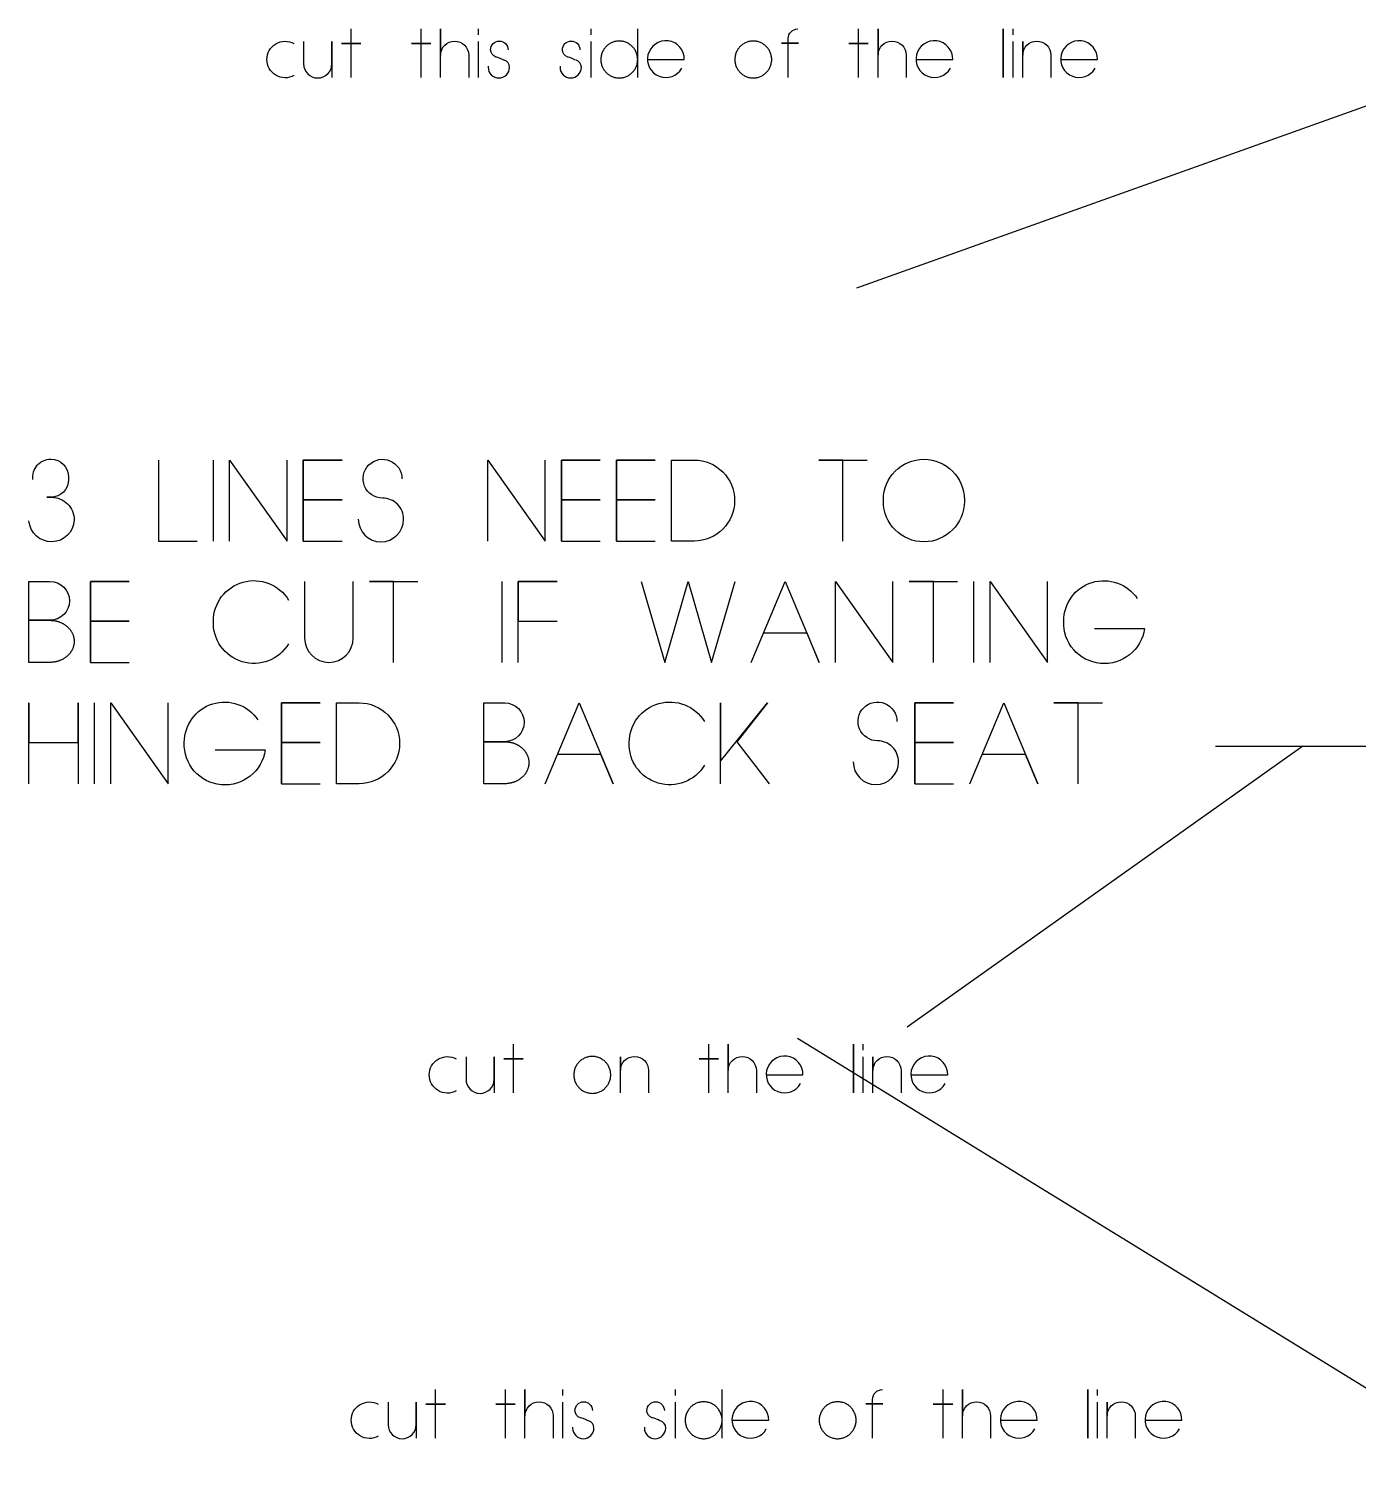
# Model space of a CAD drawing. Extents: x -841 to 6211, y -469 to 2808.
# Drawn here: x -841 to -21, y 358 to 1252 of the extents above; entities that cross this region are included whole.
import ezdxf

# ---------------------------------------------------------------- set-up
doc = ezdxf.new("R2010")
doc.units = 0
doc.layers.add('T5_LOGOLAYER_2', color=18, linetype='CONTINUOUS')
doc.layers.add('T5_LOGOLAYER_21', color=18, linetype='CONTINUOUS')

msp = doc.modelspace()

# ---------------------------------------------------------------- linework, layer by layer
at = {"layer": 'T5_LOGOLAYER_2'}
for points in [[(-642.09, 1222.28), (-642.09, 1243.28), (-648.09, 1243.28), (-636.09, 1243.28), (-642.09, 1243.28), (-642.09, 1252.28)], [(-598.89, 1222.28), (-598.89, 1243.28), (-604.89, 1243.28), (-592.89, 1243.28), (-598.89, 1243.28), (-598.89, 1252.28)], [(-563.49, 1248.68), (-563.49, 1252.28)], [(-493.89, 1248.68), (-493.89, 1252.28)], [(-465.09, 1222.28), (-465.09, 1233.38), (-465.11, 1233.97), (-465.15, 1234.55), (-465.22, 1235.12), (-465.32, 1235.68), (-465.45, 1236.23), (-465.6, 1236.77), (-465.78, 1237.3), (-465.99, 1237.82), (-466.22, 1238.32), (-466.47, 1238.81), (-466.74, 1239.29), (-467.04, 1239.75), (-467.36, 1240.2), (-467.7, 1240.63), (-468.05, 1241.05), (-468.43, 1241.44), (-468.83, 1241.82), (-469.24, 1242.18), (-469.67, 1242.52), (-470.12, 1242.83), (-470.58, 1243.13), (-471.06, 1243.4), (-471.55, 1243.66), (-472.05, 1243.88), (-472.57, 1244.09), (-473.1, 1244.27), (-473.64, 1244.42), (-474.19, 1244.55), (-474.76, 1244.65), (-475.33, 1244.72), (-475.91, 1244.77), (-476.49, 1244.78), (-477.08, 1244.77), (-477.66, 1244.72), (-478.23, 1244.65), (-478.79, 1244.55), (-479.34, 1244.42), (-479.88, 1244.27), (-480.41, 1244.09), (-480.93, 1243.88), (-481.43, 1243.66), (-481.93, 1243.4), (-482.4, 1243.13), (-482.87, 1242.83), (-483.31, 1242.52), (-483.74, 1242.18), (-484.16, 1241.82), (-484.55, 1241.44), (-484.93, 1241.05), (-485.29, 1240.63), (-485.63, 1240.2), (-485.95, 1239.75), (-486.24, 1239.29), (-486.52, 1238.81), (-486.77, 1238.32), (-487, 1237.82), (-487.2, 1237.3), (-487.38, 1236.77), (-487.53, 1236.23), (-487.66, 1235.68), (-487.76, 1235.12), (-487.83, 1234.55), (-487.88, 1233.97), (-487.89, 1233.38), (-487.88, 1232.79), (-487.83, 1232.21), (-487.76, 1231.64), (-487.66, 1231.08), (-487.53, 1230.53), (-487.38, 1229.99), (-487.2, 1229.46), (-487, 1228.94), (-486.77, 1228.44), (-486.52, 1227.95), (-486.24, 1227.47), (-485.95, 1227.01), (-485.63, 1226.56), (-485.29, 1226.13), (-484.93, 1225.71), (-484.55, 1225.32), (-484.16, 1224.94), (-483.74, 1224.58), (-483.31, 1224.24), (-482.87, 1223.93), (-482.4, 1223.63), (-481.93, 1223.36), (-481.43, 1223.1), (-480.93, 1222.88), (-480.41, 1222.67), (-479.88, 1222.49), (-479.34, 1222.34), (-478.79, 1222.21), (-478.23, 1222.11), (-477.66, 1222.04), (-477.08, 1221.99), (-476.49, 1221.98), (-475.91, 1221.99), (-475.33, 1222.04), (-474.76, 1222.11), (-474.19, 1222.21), (-473.64, 1222.34), (-473.1, 1222.49), (-472.57, 1222.67), (-472.05, 1222.88), (-471.55, 1223.1), (-471.06, 1223.36), (-470.58, 1223.63), (-470.12, 1223.93), (-469.67, 1224.24), (-469.24, 1224.58), (-468.83, 1224.94), (-468.43, 1225.32), (-468.05, 1225.71), (-467.7, 1226.13), (-467.36, 1226.56), (-467.04, 1227.01), (-466.74, 1227.47), (-466.47, 1227.95), (-466.22, 1228.44), (-465.99, 1228.94), (-465.78, 1229.46), (-465.6, 1229.99), (-465.45, 1230.53), (-465.32, 1231.08), (-465.22, 1231.64), (-465.15, 1232.21), (-465.11, 1232.79), (-465.09, 1233.38), (-465.09, 1252.28)], [(-328.59, 1222.28), (-328.59, 1243.28), (-334.59, 1243.28), (-322.59, 1243.28), (-328.59, 1243.28), (-328.59, 1252.28)], [(-233.19, 1248.68), (-233.19, 1252.28)], [(-563.49, 1222.28), (-563.49, 1244.48)], [(-493.89, 1222.28), (-493.89, 1244.48)], [(106.52, 1248.09), (-329.81, 1092.1)], [(-233.19, 1222.28), (-233.19, 1244.48)], [(-761.23, 985.84), (-761.23, 935.84), (-737.23, 935.84)], [(-727.23, 935.84), (-727.23, 985.84)], [(-717.23, 935.84), (-717.23, 985.84), (-681.73, 935.84), (-681.73, 985.84)], [(-671.73, 935.84), (-671.73, 985.84), (-647.73, 985.84), (-671.73, 985.84), (-671.73, 961.34), (-647.73, 961.34), (-671.73, 961.34), (-671.73, 935.84), (-647.73, 935.84)], [(-557.73, 935.84), (-557.73, 985.84), (-522.23, 935.84), (-522.23, 985.84)], [(-512.23, 935.84), (-512.23, 985.84), (-488.23, 985.84), (-512.23, 985.84), (-512.23, 961.34), (-488.23, 961.34), (-512.23, 961.34), (-512.23, 935.84), (-488.23, 935.84)], [(-478.23, 935.84), (-478.23, 985.84), (-454.23, 985.84), (-478.23, 985.84), (-478.23, 961.34), (-454.23, 961.34), (-478.23, 961.34), (-478.23, 935.84), (-454.23, 935.84)], [(-338.26, 935.84), (-338.26, 985.84), (-353.26, 985.84), (-323.26, 985.84)], [(-803.29, 860.84), (-803.29, 910.84), (-779.29, 910.84), (-803.29, 910.84), (-803.29, 886.34), (-779.29, 886.34), (-803.29, 886.34), (-803.29, 860.84), (-779.29, 860.84)], [(-615.89, 860.84), (-615.89, 910.84), (-630.89, 910.84), (-600.89, 910.84)], [(-548.89, 860.84), (-548.89, 910.84)], [(-538.89, 860.84), (-538.89, 910.84), (-514.89, 910.84), (-538.89, 910.84), (-538.89, 886.34), (-514.89, 886.34)], [(-462.89, 910.84), (-448.39, 860.84), (-433.89, 910.84), (-419.39, 860.84), (-404.89, 910.84)], [(-394.89, 860.84), (-373.89, 910.84), (-352.89, 860.84), (-360.39, 878.84), (-386.89, 878.84)], [(-342.89, 860.84), (-342.89, 910.84), (-307.39, 860.84), (-307.39, 910.84)], [(-282.39, 860.84), (-282.39, 910.84), (-297.39, 910.84), (-267.39, 910.84)], [(-257.39, 860.84), (-257.39, 910.84)], [(-247.39, 860.84), (-247.39, 910.84), (-211.89, 860.84), (-211.89, 910.84)], [(-841.23, 785.84), (-841.23, 835.84), (-841.23, 811.34), (-810.73, 811.34), (-810.73, 835.84), (-810.73, 785.84)], [(-800.73, 785.84), (-800.73, 835.84)], [(-790.73, 785.84), (-790.73, 835.84), (-755.23, 785.84), (-755.23, 835.84)], [(-685.23, 785.84), (-685.23, 835.84), (-661.23, 835.84), (-685.23, 835.84), (-685.23, 811.34), (-661.23, 811.34), (-685.23, 811.34), (-685.23, 785.84), (-661.23, 785.84)], [(-522.33, 785.84), (-501.33, 835.84), (-480.33, 785.84), (-487.83, 803.84), (-514.33, 803.84)], [(-413.93, 785.84), (-413.93, 835.84), (-413.93, 799.84), (-384.93, 835.84), (-403.93, 811.84), (-383.93, 785.84)], [(-293.93, 785.84), (-293.93, 835.84), (-269.93, 835.84), (-293.93, 835.84), (-293.93, 811.34), (-269.93, 811.34), (-293.93, 811.34), (-293.93, 785.84), (-269.93, 785.84)], [(-259.93, 785.84), (-238.93, 835.84), (-217.93, 785.84), (-225.43, 803.84), (-251.93, 803.84)], [(-192.93, 785.84), (-192.93, 835.84), (-207.93, 835.84), (-177.93, 835.84)], [(-54.06, 809.11), (-298.64, 635.38)], [(73.32, 358.02), (-366.41, 628.41)], [(-541.76, 594.82), (-541.76, 615.82), (-547.76, 615.82), (-535.76, 615.82), (-541.76, 615.82), (-541.76, 624.82)], [(-421.16, 594.82), (-421.16, 615.82), (-427.16, 615.82), (-415.16, 615.82), (-421.16, 615.82), (-421.16, 624.82)], [(-325.76, 621.22), (-325.76, 624.82)], [(-325.76, 594.82), (-325.76, 617.02)], [(-589.93, 381.41), (-589.93, 402.41), (-595.93, 402.41), (-583.93, 402.41), (-589.93, 402.41), (-589.93, 411.41)], [(-546.73, 381.41), (-546.73, 402.41), (-552.73, 402.41), (-540.73, 402.41), (-546.73, 402.41), (-546.73, 411.41)], [(-511.33, 407.81), (-511.33, 411.41)], [(-441.73, 407.81), (-441.73, 411.41)], [(-412.93, 381.41), (-412.93, 392.51), (-412.95, 393.09), (-412.99, 393.67), (-413.06, 394.24), (-413.16, 394.81), (-413.29, 395.36), (-413.45, 395.9), (-413.62, 396.43), (-413.83, 396.95), (-414.06, 397.45), (-414.31, 397.94), (-414.58, 398.42), (-414.88, 398.88), (-415.2, 399.33), (-415.54, 399.76), (-415.89, 400.17), (-416.27, 400.57), (-416.67, 400.95), (-417.08, 401.3), (-417.51, 401.64), (-417.96, 401.96), (-418.42, 402.26), (-418.9, 402.53), (-419.39, 402.78), (-419.9, 403.01), (-420.41, 403.22), (-420.94, 403.4), (-421.48, 403.55), (-422.04, 403.68), (-422.6, 403.78), (-423.17, 403.85), (-423.75, 403.89), (-424.33, 403.91), (-424.92, 403.89), (-425.5, 403.85), (-426.07, 403.78), (-426.63, 403.68), (-427.18, 403.55), (-427.72, 403.4), (-428.25, 403.22), (-428.77, 403.01), (-429.28, 402.78), (-429.77, 402.53), (-430.24, 402.26), (-430.71, 401.96), (-431.15, 401.64), (-431.58, 401.3), (-432, 400.95), (-432.39, 400.57), (-432.77, 400.17), (-433.13, 399.76), (-433.47, 399.33), (-433.79, 398.88), (-434.08, 398.42), (-434.36, 397.94), (-434.61, 397.45), (-434.84, 396.95), (-435.04, 396.43), (-435.22, 395.9), (-435.37, 395.36), (-435.5, 394.81), (-435.6, 394.24), (-435.67, 393.67), (-435.72, 393.09), (-435.73, 392.51), (-435.72, 391.92), (-435.67, 391.34), (-435.6, 390.77), (-435.5, 390.21), (-435.37, 389.66), (-435.22, 389.12), (-435.04, 388.59), (-434.84, 388.07), (-434.61, 387.57), (-434.36, 387.07), (-434.08, 386.6), (-433.79, 386.13), (-433.47, 385.69), (-433.13, 385.26), (-432.77, 384.84), (-432.39, 384.45), (-432, 384.07), (-431.58, 383.71), (-431.15, 383.37), (-430.71, 383.05), (-430.24, 382.76), (-429.77, 382.48), (-429.28, 382.23), (-428.77, 382), (-428.25, 381.8), (-427.72, 381.62), (-427.18, 381.47), (-426.63, 381.34), (-426.07, 381.24), (-425.5, 381.17), (-424.92, 381.12), (-424.33, 381.11), (-423.75, 381.12), (-423.17, 381.17), (-422.6, 381.24), (-422.04, 381.34), (-421.48, 381.47), (-420.94, 381.62), (-420.41, 381.8), (-419.9, 382), (-419.39, 382.23), (-418.9, 382.48), (-418.42, 382.76), (-417.96, 383.05), (-417.51, 383.37), (-417.08, 383.71), (-416.67, 384.07), (-416.27, 384.45), (-415.89, 384.84), (-415.54, 385.26), (-415.2, 385.69), (-414.88, 386.13), (-414.58, 386.6), (-414.31, 387.07), (-414.06, 387.57), (-413.83, 388.07), (-413.62, 388.59), (-413.45, 389.12), (-413.29, 389.66), (-413.16, 390.21), (-413.06, 390.77), (-412.99, 391.34), (-412.95, 391.92), (-412.93, 392.51), (-412.93, 411.41)], [(-276.43, 381.41), (-276.43, 402.41), (-282.43, 402.41), (-270.43, 402.41), (-276.43, 402.41), (-276.43, 411.41)], [(-181.03, 407.81), (-181.03, 411.41)], [(-511.33, 381.41), (-511.33, 403.61)], [(-441.73, 381.41), (-441.73, 403.61)], [(-181.03, 381.41), (-181.03, 403.61)]]:
    msp.add_lwpolyline(points, dxfattribs=at)
for points in [[(-586.89, 1222.28), (-586.89, 1252.28), (-586.89, 1236.08, -1), (-569.49, 1236.08), (-569.49, 1222.28)], [(-372.09, 1222.28), (-372.09, 1243.58), (-376.29, 1243.58), (-365.79, 1243.58), (-372.09, 1243.58), (-372.09, 1246.28, -0.413333), (-366.09, 1252.28)], [(-316.59, 1222.28), (-316.59, 1252.28), (-316.59, 1236.08, -1), (-299.19, 1236.08), (-299.19, 1222.28)], [(-677.55, 1223.48, -0.569347), (-694.23, 1233.38, -0.569347), (-677.55, 1243.28)], [(-671.49, 1244.48), (-671.49, 1230.68, 1), (-654.09, 1230.68), (-654.09, 1244.48), (-654.09, 1222.28)], [(-547.89, 1233.08), (-549.09, 1233.68), (-549.99, 1233.98), (-551.49, 1234.58), (-552.39, 1234.88), (-552.69, 1234.88, -0.313298), (-555.99, 1239.38, -1), (-545.19, 1239.38)], [(-503.49, 1233.08), (-504.69, 1233.68), (-505.59, 1233.98), (-507.09, 1234.58), (-507.99, 1234.88), (-508.29, 1234.88, -0.313298), (-511.59, 1239.38, -1), (-500.79, 1239.38)], [(-458.49, 1233.38), (-436.29, 1233.38, 0.90232), (-458.75, 1236.18, 0.862347), (-437.79, 1227.98)], [(-292.59, 1233.38), (-270.39, 1233.38, 0.90232), (-292.85, 1236.18, 0.862347), (-271.89, 1227.98)], [(-227.19, 1222.28), (-227.19, 1244.48), (-227.19, 1236.08, -1), (-209.79, 1236.08), (-209.79, 1222.28)], [(-203.19, 1233.38), (-180.99, 1233.38, 0.90232), (-203.45, 1236.18, 0.862347), (-182.49, 1227.98)], [(-557.49, 1229.18), (-557.49, 1228.58, 1), (-544.29, 1228.58, 0.329104), (-547.59, 1233.08)], [(-513.09, 1229.18), (-513.09, 1228.58, 1), (-499.89, 1228.58, 0.329104), (-503.19, 1233.08)], [(-838.73, 973.84, -0.454849), (-827.73, 986.44, -0.411435), (-816.73, 975.34), (-816.73, 973.84, -0.412121), (-827.73, 962.84), (-830.23, 962.84), (-827.23, 962.84, -0.414286), (-813.23, 948.84, -0.946269), (-841.23, 948.34)], [(-637.73, 949.34, 1), (-609.73, 949.34, 0.415385), (-622.73, 962.34, -0.668438), (-631.23, 982.84, -0.668438), (-610.73, 974.34)], [(-680.79, 872.34, -0.77786), (-727.29, 886.34, -0.756443), (-680.79, 899.34)], [(-670.89, 910.84), (-670.89, 875.84, 1), (-640.89, 875.84), (-640.89, 910.84)], [(-182.89, 881.84), (-151.89, 881.84, -0.955296), (-201.89, 886.34, -0.741566), (-156.39, 900.34)], [(-726.23, 806.84), (-695.23, 806.84, -0.955296), (-745.23, 811.34, -0.741566), (-699.73, 825.34)], [(-423.83, 797.34, -0.77786), (-470.33, 811.34, -0.756443), (-423.83, 824.34)], [(-331.93, 799.34, 1), (-303.93, 799.34, 0.415385), (-316.93, 812.34, -0.668438), (-325.43, 832.84, -0.668438), (-304.93, 824.34)], [(-577.22, 596.02, -0.569347), (-593.9, 605.92, -0.569347), (-577.22, 615.82)], [(-475.76, 594.82), (-475.76, 617.02), (-475.76, 608.62, -1), (-458.36, 608.62), (-458.36, 594.82)], [(-409.16, 594.82), (-409.16, 624.82), (-409.16, 608.62, -1), (-391.76, 608.62), (-391.76, 594.82)], [(-385.16, 605.92), (-362.96, 605.92, 0.90232), (-385.42, 608.72, 0.862347), (-364.46, 600.52)], [(-319.76, 594.82), (-319.76, 617.02), (-319.76, 608.62, -1), (-302.36, 608.62), (-302.36, 594.82)], [(-295.76, 605.92), (-273.56, 605.92, 0.90232), (-296.02, 608.72, 0.862347), (-275.06, 600.52)], [(-571.16, 617.02), (-571.16, 603.22, 1), (-553.76, 603.22), (-553.76, 617.02), (-553.76, 594.82)], [(-534.73, 381.41), (-534.73, 411.41), (-534.73, 395.21, -1), (-517.33, 395.21), (-517.33, 381.41)], [(-319.93, 381.41), (-319.93, 402.71), (-324.13, 402.71), (-313.63, 402.71), (-319.93, 402.71), (-319.93, 405.41, -0.413333), (-313.93, 411.41)], [(-264.43, 381.41), (-264.43, 411.41), (-264.43, 395.21, -1), (-247.03, 395.21), (-247.03, 381.41)], [(-625.39, 382.61, -0.569347), (-642.07, 392.51, -0.569347), (-625.39, 402.41)], [(-619.33, 403.61), (-619.33, 389.81, 1), (-601.93, 389.81), (-601.93, 403.61), (-601.93, 381.41)], [(-495.73, 392.21), (-496.93, 392.81), (-497.83, 393.11), (-499.33, 393.71), (-500.23, 394.01), (-500.53, 394.01, -0.313298), (-503.83, 398.51, -1), (-493.03, 398.51)], [(-451.33, 392.21), (-452.53, 392.81), (-453.43, 393.11), (-454.93, 393.71), (-455.83, 394.01), (-456.13, 394.01, -0.313298), (-459.43, 398.51, -1), (-448.63, 398.51)], [(-406.33, 392.51), (-384.13, 392.51, 0.90232), (-406.59, 395.31, 0.862347), (-385.63, 387.11)], [(-240.43, 392.51), (-218.23, 392.51, 0.90232), (-240.69, 395.31, 0.862347), (-219.73, 387.11)], [(-175.03, 381.41), (-175.03, 403.61), (-175.03, 395.21, -1), (-157.63, 395.21), (-157.63, 381.41)], [(-151.03, 392.51), (-128.83, 392.51, 0.90232), (-151.29, 395.31, 0.862347), (-130.33, 387.11)], [(-505.33, 388.31), (-505.33, 387.71, 1), (-492.13, 387.71, 0.329104), (-495.43, 392.21)], [(-460.93, 388.31), (-460.93, 387.71, 1), (-447.73, 387.71, 0.329104), (-451.03, 392.21)]]:
    msp.add_lwpolyline(points, format="xyb", dxfattribs=at)
for points in [[(-239.19, 1222.28), (-239.19, 1252.28)], [(-393.69, 1221.98), (-393.11, 1221.99), (-392.53, 1222.04), (-391.96, 1222.11), (-391.39, 1222.21), (-390.84, 1222.34), (-390.3, 1222.49), (-389.77, 1222.67), (-389.25, 1222.88), (-388.75, 1223.1), (-388.26, 1223.36), (-387.78, 1223.63), (-387.32, 1223.93), (-386.87, 1224.24), (-386.44, 1224.58), (-386.03, 1224.94), (-385.63, 1225.32), (-385.25, 1225.71), (-384.9, 1226.13), (-384.56, 1226.56), (-384.24, 1227.01), (-383.94, 1227.47), (-383.67, 1227.95), (-383.42, 1228.44), (-383.19, 1228.94), (-382.98, 1229.46), (-382.8, 1229.99), (-382.65, 1230.53), (-382.52, 1231.08), (-382.42, 1231.64), (-382.35, 1232.21), (-382.31, 1232.79), (-382.29, 1233.38), (-382.31, 1233.97), (-382.35, 1234.55), (-382.42, 1235.12), (-382.52, 1235.68), (-382.65, 1236.23), (-382.8, 1236.77), (-382.98, 1237.3), (-383.19, 1237.82), (-383.42, 1238.32), (-383.67, 1238.81), (-383.94, 1239.29), (-384.24, 1239.75), (-384.56, 1240.2), (-384.9, 1240.63), (-385.25, 1241.05), (-385.63, 1241.44), (-386.03, 1241.82), (-386.44, 1242.18), (-386.87, 1242.52), (-387.32, 1242.83), (-387.78, 1243.13), (-388.26, 1243.4), (-388.75, 1243.66), (-389.25, 1243.88), (-389.77, 1244.09), (-390.3, 1244.27), (-390.84, 1244.42), (-391.39, 1244.55), (-391.96, 1244.65), (-392.53, 1244.72), (-393.11, 1244.77), (-393.69, 1244.78), (-394.28, 1244.77), (-394.86, 1244.72), (-395.43, 1244.65), (-395.99, 1244.55), (-396.54, 1244.42), (-397.08, 1244.27), (-397.61, 1244.09), (-398.13, 1243.88), (-398.63, 1243.66), (-399.13, 1243.4), (-399.6, 1243.13), (-400.07, 1242.83), (-400.51, 1242.52), (-400.94, 1242.18), (-401.36, 1241.82), (-401.75, 1241.44), (-402.13, 1241.05), (-402.49, 1240.63), (-402.83, 1240.2), (-403.15, 1239.75), (-403.44, 1239.29), (-403.72, 1238.81), (-403.97, 1238.32), (-404.2, 1237.82), (-404.4, 1237.3), (-404.58, 1236.77), (-404.73, 1236.23), (-404.86, 1235.68), (-404.96, 1235.12), (-405.03, 1234.55), (-405.08, 1233.97), (-405.09, 1233.38), (-405.08, 1232.79), (-405.03, 1232.21), (-404.96, 1231.64), (-404.86, 1231.08), (-404.73, 1230.53), (-404.58, 1229.99), (-404.4, 1229.46), (-404.2, 1228.94), (-403.97, 1228.44), (-403.72, 1227.95), (-403.44, 1227.47), (-403.15, 1227.01), (-402.83, 1226.56), (-402.49, 1226.13), (-402.13, 1225.71), (-401.75, 1225.32), (-401.36, 1224.94), (-400.94, 1224.58), (-400.51, 1224.24), (-400.07, 1223.93), (-399.6, 1223.63), (-399.13, 1223.36), (-398.63, 1223.1), (-398.13, 1222.88), (-397.61, 1222.67), (-397.08, 1222.49), (-396.54, 1222.34), (-395.99, 1222.21), (-395.43, 1222.11), (-394.86, 1222.04), (-394.28, 1221.99)], [(-493.16, 594.52), (-492.57, 594.54), (-491.99, 594.58), (-491.42, 594.66), (-490.86, 594.76), (-490.31, 594.88), (-489.77, 595.04), (-489.24, 595.22), (-488.72, 595.42), (-488.21, 595.65), (-487.72, 595.9), (-487.24, 596.17), (-486.78, 596.47), (-486.33, 596.79), (-485.9, 597.13), (-485.49, 597.49), (-485.09, 597.86), (-484.72, 598.26), (-484.36, 598.67), (-484.02, 599.1), (-483.7, 599.55), (-483.41, 600.01), (-483.13, 600.49), (-482.88, 600.98), (-482.65, 601.49), (-482.45, 602), (-482.27, 602.53), (-482.11, 603.07), (-481.99, 603.63), (-481.89, 604.19), (-481.81, 604.76), (-481.77, 605.34), (-481.76, 605.92), (-481.77, 606.51), (-481.81, 607.09), (-481.89, 607.66), (-481.99, 608.22), (-482.11, 608.77), (-482.27, 609.31), (-482.45, 609.84), (-482.65, 610.36), (-482.88, 610.87), (-483.13, 611.36), (-483.41, 611.84), (-483.7, 612.3), (-484.02, 612.74), (-484.36, 613.18), (-484.72, 613.59), (-485.09, 613.98), (-485.49, 614.36), (-485.9, 614.72), (-486.33, 615.06), (-486.78, 615.38), (-487.24, 615.67), (-487.72, 615.95), (-488.21, 616.2), (-488.72, 616.43), (-489.24, 616.63), (-489.77, 616.81), (-490.31, 616.97), (-490.86, 617.09), (-491.42, 617.19), (-491.99, 617.27), (-492.57, 617.31), (-493.16, 617.32), (-493.74, 617.31), (-494.32, 617.27), (-494.89, 617.19), (-495.45, 617.09), (-496, 616.97), (-496.55, 616.81), (-497.08, 616.63), (-497.59, 616.43), (-498.1, 616.2), (-498.59, 615.95), (-499.07, 615.67), (-499.53, 615.38), (-499.98, 615.06), (-500.41, 614.72), (-500.82, 614.36), (-501.22, 613.98), (-501.59, 613.59), (-501.95, 613.18), (-502.29, 612.74), (-502.61, 612.3), (-502.9, 611.84), (-503.18, 611.36), (-503.43, 610.87), (-503.66, 610.36), (-503.86, 609.84), (-504.04, 609.31), (-504.2, 608.77), (-504.32, 608.22), (-504.42, 607.66), (-504.5, 607.09), (-504.54, 606.51), (-504.56, 605.92), (-504.54, 605.34), (-504.5, 604.76), (-504.42, 604.19), (-504.32, 603.63), (-504.2, 603.07), (-504.04, 602.53), (-503.86, 602), (-503.66, 601.49), (-503.43, 600.98), (-503.18, 600.49), (-502.9, 600.01), (-502.61, 599.55), (-502.29, 599.1), (-501.95, 598.67), (-501.59, 598.26), (-501.22, 597.86), (-500.82, 597.49), (-500.41, 597.13), (-499.98, 596.79), (-499.53, 596.47), (-499.07, 596.17), (-498.59, 595.9), (-498.1, 595.65), (-497.59, 595.42), (-497.08, 595.22), (-496.55, 595.04), (-496, 594.88), (-495.45, 594.76), (-494.89, 594.66), (-494.32, 594.58), (-493.74, 594.54)], [(-331.76, 594.82), (-331.76, 624.82)], [(-187.03, 381.41), (-187.03, 411.41)], [(-341.53, 381.11), (-340.95, 381.12), (-340.37, 381.17), (-339.8, 381.24), (-339.24, 381.34), (-338.68, 381.47), (-338.14, 381.62), (-337.61, 381.8), (-337.1, 382), (-336.59, 382.23), (-336.1, 382.48), (-335.62, 382.76), (-335.16, 383.05), (-334.71, 383.37), (-334.28, 383.71), (-333.87, 384.07), (-333.47, 384.45), (-333.09, 384.84), (-332.74, 385.26), (-332.4, 385.69), (-332.08, 386.13), (-331.78, 386.6), (-331.51, 387.07), (-331.26, 387.57), (-331.03, 388.07), (-330.82, 388.59), (-330.65, 389.12), (-330.49, 389.66), (-330.36, 390.21), (-330.26, 390.77), (-330.19, 391.34), (-330.15, 391.92), (-330.13, 392.51), (-330.15, 393.09), (-330.19, 393.67), (-330.26, 394.24), (-330.36, 394.81), (-330.49, 395.36), (-330.65, 395.9), (-330.82, 396.43), (-331.03, 396.95), (-331.26, 397.45), (-331.51, 397.94), (-331.78, 398.42), (-332.08, 398.88), (-332.4, 399.33), (-332.74, 399.76), (-333.09, 400.17), (-333.47, 400.57), (-333.87, 400.95), (-334.28, 401.3), (-334.71, 401.64), (-335.16, 401.96), (-335.62, 402.26), (-336.1, 402.53), (-336.59, 402.78), (-337.1, 403.01), (-337.61, 403.22), (-338.14, 403.4), (-338.68, 403.55), (-339.24, 403.68), (-339.8, 403.78), (-340.37, 403.85), (-340.95, 403.89), (-341.53, 403.91), (-342.12, 403.89), (-342.7, 403.85), (-343.27, 403.78), (-343.83, 403.68), (-344.38, 403.55), (-344.92, 403.4), (-345.45, 403.22), (-345.97, 403.01), (-346.48, 402.78), (-346.97, 402.53), (-347.44, 402.26), (-347.91, 401.96), (-348.35, 401.64), (-348.78, 401.3), (-349.2, 400.95), (-349.59, 400.57), (-349.97, 400.17), (-350.33, 399.76), (-350.67, 399.33), (-350.99, 398.88), (-351.28, 398.42), (-351.56, 397.94), (-351.81, 397.45), (-352.04, 396.95), (-352.24, 396.43), (-352.42, 395.9), (-352.57, 395.36), (-352.7, 394.81), (-352.8, 394.24), (-352.87, 393.67), (-352.92, 393.09), (-352.93, 392.51), (-352.92, 391.92), (-352.87, 391.34), (-352.8, 390.77), (-352.7, 390.21), (-352.57, 389.66), (-352.42, 389.12), (-352.24, 388.59), (-352.04, 388.07), (-351.81, 387.57), (-351.56, 387.07), (-351.28, 386.6), (-350.99, 386.13), (-350.67, 385.69), (-350.33, 385.26), (-349.97, 384.84), (-349.59, 384.45), (-349.2, 384.07), (-348.78, 383.71), (-348.35, 383.37), (-347.91, 383.05), (-347.44, 382.76), (-346.97, 382.48), (-346.48, 382.23), (-345.97, 382), (-345.45, 381.8), (-344.92, 381.62), (-344.38, 381.47), (-343.83, 381.34), (-343.27, 381.24), (-342.7, 381.17), (-342.12, 381.12)]]:
    msp.add_lwpolyline(points, close=True, dxfattribs=at)
for points in [[(-444.23, 935.84), (-444.23, 985.84), (-430.23, 985.84, -1), (-430.23, 935.84)], [(-263.26, 960.34, -1), (-313.26, 960.34), (-313.26, 961.34, -1), (-263.26, 961.34)], [(-841.23, 860.84), (-841.23, 910.84), (-828.23, 910.84, -1), (-828.23, 886.84), (-841.23, 886.84), (-828.23, 886.84), (-827.84, 886.83), (-827.46, 886.82), (-827.08, 886.8), (-826.7, 886.77), (-826.32, 886.73), (-825.95, 886.69), (-825.58, 886.63), (-825.22, 886.57), (-824.85, 886.5), (-824.49, 886.43), (-824.14, 886.34), (-823.79, 886.25), (-823.44, 886.15), (-823.09, 886.05), (-822.75, 885.94), (-822.41, 885.82), (-822.08, 885.69), (-821.75, 885.56), (-821.43, 885.42), (-821.11, 885.27), (-820.79, 885.12), (-820.48, 884.96), (-820.18, 884.79), (-819.88, 884.62), (-819.58, 884.44), (-819.29, 884.26), (-819.01, 884.07), (-818.73, 883.87), (-818.45, 883.67), (-818.18, 883.46), (-817.92, 883.25), (-817.67, 883.03), (-817.42, 882.81), (-817.17, 882.58), (-816.93, 882.35), (-816.7, 882.11), (-816.48, 881.86), (-816.26, 881.62), (-816.05, 881.36), (-815.84, 881.11), (-815.65, 880.84), (-815.45, 880.58), (-815.27, 880.31), (-815.09, 880.03), (-814.93, 879.76), (-814.77, 879.47), (-814.61, 879.19), (-814.47, 878.9), (-814.33, 878.6), (-814.2, 878.31), (-814.08, 878.01), (-813.96, 877.7), (-813.86, 877.4), (-813.76, 877.09), (-813.67, 876.77), (-813.6, 876.46), (-813.53, 876.14), (-813.46, 875.82), (-813.41, 875.49), (-813.37, 875.17), (-813.34, 874.84), (-813.31, 874.51), (-813.3, 874.17), (-813.29, 873.84), (-813.3, 873.5), (-813.31, 873.17), (-813.34, 872.84), (-813.37, 872.51), (-813.41, 872.18), (-813.46, 871.86), (-813.53, 871.54), (-813.6, 871.22), (-813.67, 870.9), (-813.76, 870.59), (-813.86, 870.28), (-813.96, 869.97), (-814.08, 869.67), (-814.2, 869.37), (-814.33, 869.07), (-814.47, 868.78), (-814.61, 868.49), (-814.77, 868.2), (-814.93, 867.92), (-815.09, 867.64), (-815.27, 867.37), (-815.45, 867.1), (-815.65, 866.83), (-815.84, 866.57), (-816.05, 866.31), (-816.26, 866.06), (-816.48, 865.81), (-816.7, 865.57), (-816.93, 865.33), (-817.17, 865.1), (-817.42, 864.87), (-817.67, 864.65), (-817.92, 864.43), (-818.18, 864.21), (-818.45, 864.01), (-818.73, 863.81), (-819.01, 863.61), (-819.29, 863.42), (-819.58, 863.24), (-819.88, 863.06), (-820.18, 862.89), (-820.48, 862.72), (-820.79, 862.56), (-821.11, 862.41), (-821.43, 862.26), (-821.75, 862.12), (-822.08, 861.99), (-822.41, 861.86), (-822.75, 861.74), (-823.09, 861.63), (-823.44, 861.52), (-823.79, 861.42), (-824.14, 861.33), (-824.49, 861.25), (-824.85, 861.17), (-825.22, 861.1), (-825.58, 861.04), (-825.95, 860.99), (-826.32, 860.94), (-826.7, 860.9), (-827.08, 860.88), (-827.46, 860.85), (-827.84, 860.84), (-828.23, 860.84)], [(-651.23, 785.84), (-651.23, 835.84), (-637.23, 835.84, -1), (-637.23, 785.84)], [(-560.26, 785.84), (-560.26, 835.84), (-547.26, 835.84, -1), (-547.26, 811.84), (-560.26, 811.84), (-547.26, 811.84), (-546.87, 811.83), (-546.49, 811.82), (-546.11, 811.8), (-545.73, 811.77), (-545.36, 811.73), (-544.98, 811.69), (-544.62, 811.63), (-544.25, 811.57), (-543.89, 811.5), (-543.53, 811.43), (-543.17, 811.34), (-542.82, 811.25), (-542.47, 811.15), (-542.12, 811.05), (-541.78, 810.94), (-541.45, 810.82), (-541.11, 810.69), (-540.78, 810.56), (-540.46, 810.42), (-540.14, 810.27), (-539.83, 810.12), (-539.52, 809.96), (-539.21, 809.79), (-538.91, 809.62), (-538.61, 809.44), (-538.32, 809.26), (-538.04, 809.07), (-537.76, 808.87), (-537.49, 808.67), (-537.22, 808.46), (-536.96, 808.25), (-536.7, 808.03), (-536.45, 807.81), (-536.21, 807.58), (-535.97, 807.35), (-535.74, 807.11), (-535.51, 806.86), (-535.29, 806.62), (-535.08, 806.36), (-534.88, 806.11), (-534.68, 805.84), (-534.49, 805.58), (-534.3, 805.31), (-534.13, 805.03), (-533.96, 804.76), (-533.8, 804.47), (-533.64, 804.19), (-533.5, 803.9), (-533.36, 803.6), (-533.23, 803.31), (-533.11, 803.01), (-533, 802.7), (-532.89, 802.4), (-532.8, 802.09), (-532.71, 801.77), (-532.63, 801.46), (-532.56, 801.14), (-532.5, 800.82), (-532.45, 800.49), (-532.4, 800.17), (-532.37, 799.84), (-532.35, 799.51), (-532.33, 799.17), (-532.33, 798.84), (-532.33, 798.5), (-532.35, 798.17), (-532.37, 797.84), (-532.4, 797.51), (-532.45, 797.18), (-532.5, 796.86), (-532.56, 796.54), (-532.63, 796.22), (-532.71, 795.9), (-532.8, 795.59), (-532.89, 795.28), (-533, 794.97), (-533.11, 794.67), (-533.23, 794.37), (-533.36, 794.07), (-533.5, 793.78), (-533.64, 793.49), (-533.8, 793.2), (-533.96, 792.92), (-534.13, 792.64), (-534.3, 792.37), (-534.49, 792.1), (-534.68, 791.83), (-534.88, 791.57), (-535.08, 791.31), (-535.29, 791.06), (-535.51, 790.81), (-535.74, 790.57), (-535.97, 790.33), (-536.21, 790.1), (-536.45, 789.87), (-536.7, 789.65), (-536.96, 789.43), (-537.22, 789.21), (-537.49, 789.01), (-537.76, 788.81), (-538.04, 788.61), (-538.32, 788.42), (-538.61, 788.24), (-538.91, 788.06), (-539.21, 787.89), (-539.52, 787.72), (-539.83, 787.56), (-540.14, 787.41), (-540.46, 787.26), (-540.78, 787.12), (-541.11, 786.99), (-541.45, 786.86), (-541.78, 786.74), (-542.12, 786.63), (-542.47, 786.52), (-542.82, 786.42), (-543.17, 786.33), (-543.53, 786.25), (-543.89, 786.17), (-544.25, 786.1), (-544.62, 786.04), (-544.98, 785.99), (-545.36, 785.94), (-545.73, 785.9), (-546.11, 785.88), (-546.49, 785.85), (-546.87, 785.84), (-547.26, 785.84)]]:
    msp.add_lwpolyline(points, format="xyb", close=True, dxfattribs=at)
at = {"layer": 'T5_LOGOLAYER_21'}
for points in [[(-838.73, 973.84, -0.454849), (-827.73, 986.44, -0.411435), (-816.73, 975.34), (-816.73, 973.84, -0.412121), (-827.73, 962.84), (-830.23, 962.84), (-827.23, 962.84, -0.414286), (-813.23, 948.84, -0.946269), (-841.23, 948.34)], [(-637.73, 949.34, 1), (-609.73, 949.34, 0.415385), (-622.73, 962.34, -0.668438), (-631.23, 982.84, -0.668438), (-610.73, 974.34)], [(-680.79, 872.34, -0.77786), (-727.29, 886.34, -0.756443), (-680.79, 899.34)], [(-670.89, 910.84), (-670.89, 875.84, 1), (-640.89, 875.84), (-640.89, 910.84)], [(-182.89, 881.84), (-151.89, 881.84, -0.955296), (-201.89, 886.34, -0.741566), (-156.39, 900.34)], [(-726.23, 806.84), (-695.23, 806.84, -0.955296), (-745.23, 811.34, -0.741566), (-699.73, 825.34)], [(-423.83, 797.34, -0.77786), (-470.33, 811.34, -0.756443), (-423.83, 824.34)], [(-331.93, 799.34, 1), (-303.93, 799.34, 0.415385), (-316.93, 812.34, -0.668438), (-325.43, 832.84, -0.668438), (-304.93, 824.34)]]:
    msp.add_lwpolyline(points, format="xyb", dxfattribs=at)
for points in [[(-761.23, 985.84), (-761.23, 935.84), (-737.23, 935.84)], [(-727.23, 935.84), (-727.23, 985.84)], [(-717.23, 935.84), (-717.23, 985.84), (-681.73, 935.84), (-681.73, 985.84)], [(-671.73, 935.84), (-671.73, 985.84), (-647.73, 985.84), (-671.73, 985.84), (-671.73, 961.34), (-647.73, 961.34), (-671.73, 961.34), (-671.73, 935.84), (-647.73, 935.84)], [(-557.73, 935.84), (-557.73, 985.84), (-522.23, 935.84), (-522.23, 985.84)], [(-512.23, 935.84), (-512.23, 985.84), (-488.23, 985.84), (-512.23, 985.84), (-512.23, 961.34), (-488.23, 961.34), (-512.23, 961.34), (-512.23, 935.84), (-488.23, 935.84)], [(-478.23, 935.84), (-478.23, 985.84), (-454.23, 985.84), (-478.23, 985.84), (-478.23, 961.34), (-454.23, 961.34), (-478.23, 961.34), (-478.23, 935.84), (-454.23, 935.84)], [(-338.26, 935.84), (-338.26, 985.84), (-353.26, 985.84), (-323.26, 985.84)], [(-803.29, 860.84), (-803.29, 910.84), (-779.29, 910.84), (-803.29, 910.84), (-803.29, 886.34), (-779.29, 886.34), (-803.29, 886.34), (-803.29, 860.84), (-779.29, 860.84)], [(-615.89, 860.84), (-615.89, 910.84), (-630.89, 910.84), (-600.89, 910.84)], [(-548.89, 860.84), (-548.89, 910.84)], [(-538.89, 860.84), (-538.89, 910.84), (-514.89, 910.84), (-538.89, 910.84), (-538.89, 886.34), (-514.89, 886.34)], [(-462.89, 910.84), (-448.39, 860.84), (-433.89, 910.84), (-419.39, 860.84), (-404.89, 910.84)], [(-394.89, 860.84), (-373.89, 910.84), (-352.89, 860.84), (-360.39, 878.84), (-386.89, 878.84)], [(-342.89, 860.84), (-342.89, 910.84), (-307.39, 860.84), (-307.39, 910.84)], [(-282.39, 860.84), (-282.39, 910.84), (-297.39, 910.84), (-267.39, 910.84)], [(-257.39, 860.84), (-257.39, 910.84)], [(-247.39, 860.84), (-247.39, 910.84), (-211.89, 860.84), (-211.89, 910.84)], [(-841.23, 785.84), (-841.23, 835.84), (-841.23, 811.34), (-810.73, 811.34), (-810.73, 835.84), (-810.73, 785.84)], [(-800.73, 785.84), (-800.73, 835.84)], [(-790.73, 785.84), (-790.73, 835.84), (-755.23, 785.84), (-755.23, 835.84)], [(-685.23, 785.84), (-685.23, 835.84), (-661.23, 835.84), (-685.23, 835.84), (-685.23, 811.34), (-661.23, 811.34), (-685.23, 811.34), (-685.23, 785.84), (-661.23, 785.84)], [(-522.33, 785.84), (-501.33, 835.84), (-480.33, 785.84), (-487.83, 803.84), (-514.33, 803.84)], [(-413.93, 785.84), (-413.93, 835.84), (-413.93, 799.84), (-384.93, 835.84), (-403.93, 811.84), (-383.93, 785.84)], [(-293.93, 785.84), (-293.93, 835.84), (-269.93, 835.84), (-293.93, 835.84), (-293.93, 811.34), (-269.93, 811.34), (-293.93, 811.34), (-293.93, 785.84), (-269.93, 785.84)], [(-259.93, 785.84), (-238.93, 835.84), (-217.93, 785.84), (-225.43, 803.84), (-251.93, 803.84)], [(-192.93, 785.84), (-192.93, 835.84), (-207.93, 835.84), (-177.93, 835.84)], [(-108.12, 809.11), (0, 809.11)]]:
    msp.add_lwpolyline(points, dxfattribs=at)
for points in [[(-444.23, 935.84), (-444.23, 985.84), (-430.23, 985.84, -1), (-430.23, 935.84)], [(-263.26, 960.34, -1), (-313.26, 960.34), (-313.26, 961.34, -1), (-263.26, 961.34)], [(-841.23, 860.84), (-841.23, 910.84), (-828.23, 910.84, -1), (-828.23, 886.84), (-841.23, 886.84), (-828.23, 886.84), (-827.84, 886.83), (-827.46, 886.82), (-827.08, 886.8), (-826.7, 886.77), (-826.32, 886.73), (-825.95, 886.69), (-825.58, 886.63), (-825.22, 886.57), (-824.85, 886.5), (-824.49, 886.43), (-824.14, 886.34), (-823.79, 886.25), (-823.44, 886.15), (-823.09, 886.05), (-822.75, 885.94), (-822.41, 885.82), (-822.08, 885.69), (-821.75, 885.56), (-821.43, 885.42), (-821.11, 885.27), (-820.79, 885.12), (-820.48, 884.96), (-820.18, 884.79), (-819.88, 884.62), (-819.58, 884.44), (-819.29, 884.26), (-819.01, 884.07), (-818.73, 883.87), (-818.45, 883.67), (-818.18, 883.46), (-817.92, 883.25), (-817.67, 883.03), (-817.42, 882.81), (-817.17, 882.58), (-816.93, 882.35), (-816.7, 882.11), (-816.48, 881.86), (-816.26, 881.62), (-816.05, 881.36), (-815.84, 881.11), (-815.65, 880.84), (-815.45, 880.58), (-815.27, 880.31), (-815.09, 880.03), (-814.93, 879.76), (-814.77, 879.47), (-814.61, 879.19), (-814.47, 878.9), (-814.33, 878.6), (-814.2, 878.31), (-814.08, 878.01), (-813.96, 877.7), (-813.86, 877.4), (-813.76, 877.09), (-813.67, 876.77), (-813.6, 876.46), (-813.53, 876.14), (-813.46, 875.82), (-813.41, 875.49), (-813.37, 875.17), (-813.34, 874.84), (-813.31, 874.51), (-813.3, 874.17), (-813.29, 873.84), (-813.3, 873.5), (-813.31, 873.17), (-813.34, 872.84), (-813.37, 872.51), (-813.41, 872.18), (-813.46, 871.86), (-813.53, 871.54), (-813.6, 871.22), (-813.67, 870.9), (-813.76, 870.59), (-813.86, 870.28), (-813.96, 869.97), (-814.08, 869.67), (-814.2, 869.37), (-814.33, 869.07), (-814.47, 868.78), (-814.61, 868.49), (-814.77, 868.2), (-814.93, 867.92), (-815.09, 867.64), (-815.27, 867.37), (-815.45, 867.1), (-815.65, 866.83), (-815.84, 866.57), (-816.05, 866.31), (-816.26, 866.06), (-816.48, 865.81), (-816.7, 865.57), (-816.93, 865.33), (-817.17, 865.1), (-817.42, 864.87), (-817.67, 864.65), (-817.92, 864.43), (-818.18, 864.21), (-818.45, 864.01), (-818.73, 863.81), (-819.01, 863.61), (-819.29, 863.42), (-819.58, 863.24), (-819.88, 863.06), (-820.18, 862.89), (-820.48, 862.72), (-820.79, 862.56), (-821.11, 862.41), (-821.43, 862.26), (-821.75, 862.12), (-822.08, 861.99), (-822.41, 861.86), (-822.75, 861.74), (-823.09, 861.63), (-823.44, 861.52), (-823.79, 861.42), (-824.14, 861.33), (-824.49, 861.25), (-824.85, 861.17), (-825.22, 861.1), (-825.58, 861.04), (-825.95, 860.99), (-826.32, 860.94), (-826.7, 860.9), (-827.08, 860.88), (-827.46, 860.85), (-827.84, 860.84), (-828.23, 860.84)], [(-651.23, 785.84), (-651.23, 835.84), (-637.23, 835.84, -1), (-637.23, 785.84)], [(-560.26, 785.84), (-560.26, 835.84), (-547.26, 835.84, -1), (-547.26, 811.84), (-560.26, 811.84), (-547.26, 811.84), (-546.87, 811.83), (-546.49, 811.82), (-546.11, 811.8), (-545.73, 811.77), (-545.36, 811.73), (-544.98, 811.69), (-544.62, 811.63), (-544.25, 811.57), (-543.89, 811.5), (-543.53, 811.43), (-543.17, 811.34), (-542.82, 811.25), (-542.47, 811.15), (-542.12, 811.05), (-541.78, 810.94), (-541.45, 810.82), (-541.11, 810.69), (-540.78, 810.56), (-540.46, 810.42), (-540.14, 810.27), (-539.83, 810.12), (-539.52, 809.96), (-539.21, 809.79), (-538.91, 809.62), (-538.61, 809.44), (-538.32, 809.26), (-538.04, 809.07), (-537.76, 808.87), (-537.49, 808.67), (-537.22, 808.46), (-536.96, 808.25), (-536.7, 808.03), (-536.45, 807.81), (-536.21, 807.58), (-535.97, 807.35), (-535.74, 807.11), (-535.51, 806.86), (-535.29, 806.62), (-535.08, 806.36), (-534.88, 806.11), (-534.68, 805.84), (-534.49, 805.58), (-534.3, 805.31), (-534.13, 805.03), (-533.96, 804.76), (-533.8, 804.47), (-533.64, 804.19), (-533.5, 803.9), (-533.36, 803.6), (-533.23, 803.31), (-533.11, 803.01), (-533, 802.7), (-532.89, 802.4), (-532.8, 802.09), (-532.71, 801.77), (-532.63, 801.46), (-532.56, 801.14), (-532.5, 800.82), (-532.45, 800.49), (-532.4, 800.17), (-532.37, 799.84), (-532.35, 799.51), (-532.33, 799.17), (-532.33, 798.84), (-532.33, 798.5), (-532.35, 798.17), (-532.37, 797.84), (-532.4, 797.51), (-532.45, 797.18), (-532.5, 796.86), (-532.56, 796.54), (-532.63, 796.22), (-532.71, 795.9), (-532.8, 795.59), (-532.89, 795.28), (-533, 794.97), (-533.11, 794.67), (-533.23, 794.37), (-533.36, 794.07), (-533.5, 793.78), (-533.64, 793.49), (-533.8, 793.2), (-533.96, 792.92), (-534.13, 792.64), (-534.3, 792.37), (-534.49, 792.1), (-534.68, 791.83), (-534.88, 791.57), (-535.08, 791.31), (-535.29, 791.06), (-535.51, 790.81), (-535.74, 790.57), (-535.97, 790.33), (-536.21, 790.1), (-536.45, 789.87), (-536.7, 789.65), (-536.96, 789.43), (-537.22, 789.21), (-537.49, 789.01), (-537.76, 788.81), (-538.04, 788.61), (-538.32, 788.42), (-538.61, 788.24), (-538.91, 788.06), (-539.21, 787.89), (-539.52, 787.72), (-539.83, 787.56), (-540.14, 787.41), (-540.46, 787.26), (-540.78, 787.12), (-541.11, 786.99), (-541.45, 786.86), (-541.78, 786.74), (-542.12, 786.63), (-542.47, 786.52), (-542.82, 786.42), (-543.17, 786.33), (-543.53, 786.25), (-543.89, 786.17), (-544.25, 786.1), (-544.62, 786.04), (-544.98, 785.99), (-545.36, 785.94), (-545.73, 785.9), (-546.11, 785.88), (-546.49, 785.85), (-546.87, 785.84), (-547.26, 785.84)]]:
    msp.add_lwpolyline(points, format="xyb", close=True, dxfattribs=at)

doc.saveas('drawing.dxf')
